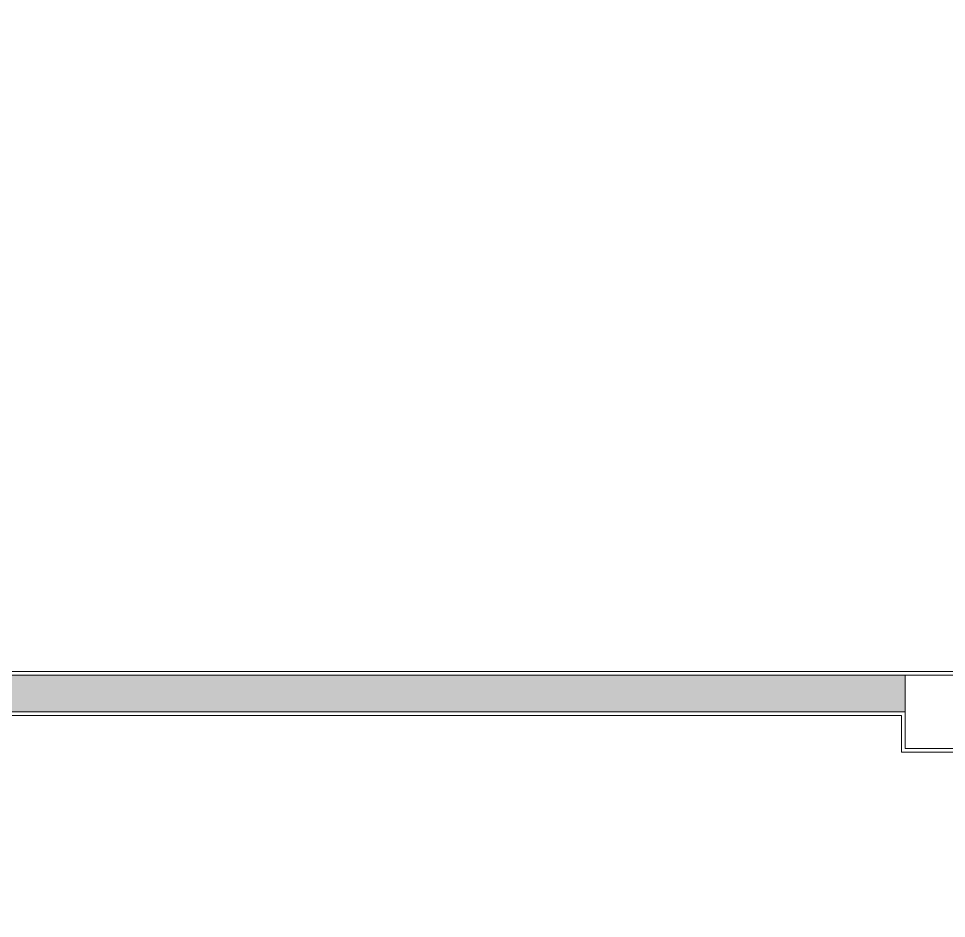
# Model space of a CAD drawing. Header units: inches. Extents: x -35 to 98, y -34 to 46.
# Drawn here: x 80.244 to 84.042, y 7.553 to 11.235 of the extents above; entities that cross this region are included whole.
import ezdxf

# ---------------------------------------------------------------- set-up
doc = ezdxf.new("R2010")
doc.units = ezdxf.units.IN
doc.header["$MEASUREMENT"] = 0
doc.layers.add('Estructura', color=8, linetype='Continuous', lineweight=9)

msp = doc.modelspace()

# ---------------------------------------------------------------- hatches: boundary and pattern name
at = {"layer": 'Estructura', "true_color": 0x636466}
msp.add_hatch(color=251, dxfattribs=at).paths.add_polyline_path([(78.447, 8.5483), (78.447, 8.3983), (83.8728, 8.3983), (83.8728, 8.5483)])

# ---------------------------------------------------------------- linework, layer by layer
at = {"layer": 'Estructura', "color": 251, "true_color": 0x636466}
for p, q in [((90.0229, 8.5483), (78.297, 8.5483)), ((83.8728, 8.3983), (78.447, 8.3983))]:
    msp.add_line(p, q, dxfattribs=at)
for points in [[(90.3079, 8.5483), (90.3077, 11.8338), (90.8679, 11.8339), (90.8678, 12.6639), (88.9029, 12.6637), (88.9029, 12.6987), (79.5762, 12.6986), (79.5762, 12.6635), (77.6012, 12.6632), (77.6012, 11.8332), (78.162, 11.8332), (78.1613, 8.5483)], [(84.4728, 8.2483), (84.4728, 8.5483), (83.8728, 8.5483), (83.8728, 8.2483)]]:
    msp.add_lwpolyline(points, close=True, dxfattribs=at)
for points in [[(90.1729, 8.5633), (78.297, 8.5633)], [(78.462, 8.3833), (83.8578, 8.3833), (83.8578, 8.2333), (84.4878, 8.2333), (84.4878, 8.3833), (90.0079, 8.3833), (90.0079, 8.2333), (90.6479, 8.2333), (90.6479, 7.5533), (91.4181, 7.5533), (91.418, 8.1833), (91.148, 8.1833), (91.148, 7.9833), (90.9779, 7.9833), (90.9779, 8.5633), (90.3229, 8.5633)]]:
    msp.add_lwpolyline(points, dxfattribs=at)

doc.saveas('drawing.dxf')
